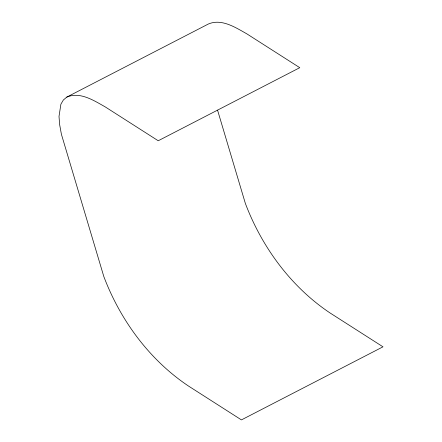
<?xml version="1.0" encoding="UTF-8"?>
<svg xmlns="http://www.w3.org/2000/svg" width="442" height="442" viewBox="0 0 442 442"><rect width="100%" height="100%" fill="white"/><g stroke="black" fill="none" stroke-linecap="round" stroke-linejoin="round"><path stroke-width="0.66" d="M66.775 97.107C80.057 91.4 93.925 100.561 105.218 106.887L158.225 140.76L299.775 67.681L246.769 33.807C235.481 27.476 221.613 18.321 208.326 24.028L66.775 97.107L63.344 100.019L60.891 104.213L59.007 116.434L59.637 124.578L61.405 134.274L103.804 276.504C120.323 320.185 149.396 359.876 188.419 385.993L241.437 419.9L382.993 346.821L329.975 312.914C290.947 286.797 261.879 247.106 245.36 203.425L217.552 110.146"/></g></svg>
